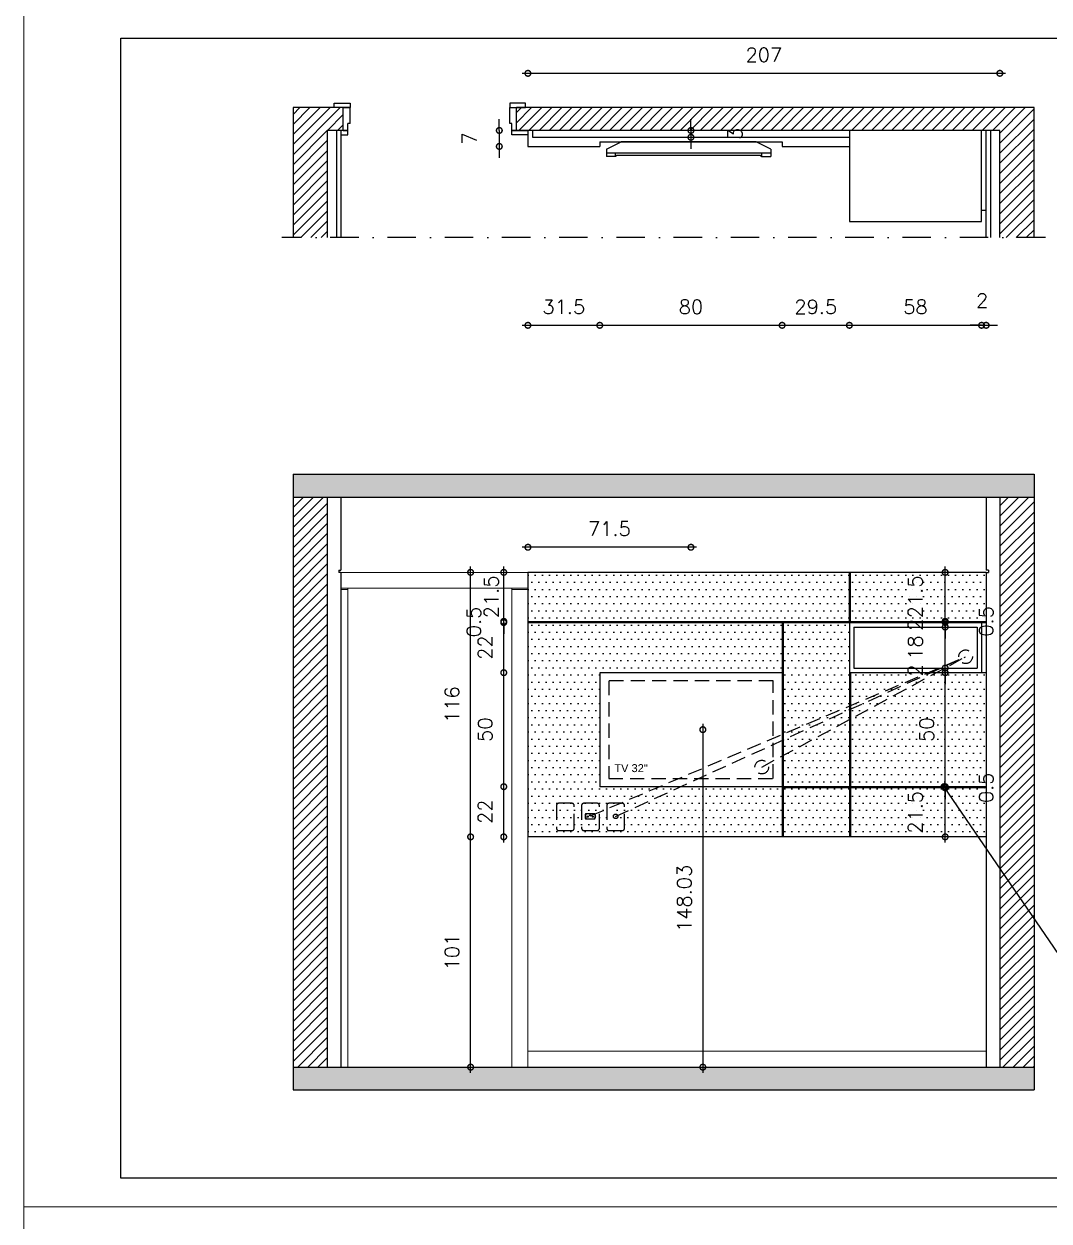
# Model space of a CAD drawing. Extents: x 126968 to 132038, y -1805 to 3860.
# Drawn here: x 129810 to 130260, y -761 to -236 of the extents above; entities that cross this region are included whole.
import ezdxf

# ---------------------------------------------------------------- set-up
doc = ezdxf.new("R2010")
doc.units = 0
doc.header["$MEASUREMENT"] = 0
doc.header["$PDMODE"] = 3
doc.linetypes.add('DASHDOT', pattern=[1, 0.5, -0.25, 0, -0.25])
doc.linetypes.add('HIDDEN', pattern=[0.375, 0.25, -0.125])
doc.layers.get('0').update_dxf_attribs({"linetype": 'CONTINUOUS'})
doc.layers.get('Defpoints').update_dxf_attribs({"linetype": 'CONTINUOUS'})
for name, color, linetype, lineweight in [('COTA', 8, 'CONTINUOUS', 5), ('PENA 02', 2, 'CONTINUOUS', 9), ('PENA 03', 3, 'CONTINUOUS', 15), ('PENA 05', 5, 'CONTINUOUS', 25)]:
    doc.layers.add(name, color=color, linetype=linetype, lineweight=lineweight)
for name, color, linetype in [('PENA02', 2, 'CONTINUOUS'), ('PENA03', 3, 'CONTINUOUS'), ('PENA04', 4, 'CONTINUOUS'), ('PENA06', 6, 'CONTINUOUS')]:
    doc.layers.add(name, color=color, linetype=linetype)
doc.layers.add('PROJEÇÃO', color=1, linetype='HIDDEN', transparency=0.51)
doc.styles.add('Arial', font='arial.ttf', dxfattribs={"height": 0.3125})
doc.styles.get("Standard").update_dxf_attribs({"font": 'romans.shx'})
doc.dimstyles.new('cota 25-5', dxfattribs={"dimscale": 25, "dimtxt": 0.2, "dimasz": 0.2, "dimexe": 0.1, "dimexo": 0.1, "dimgap": 0.05, "dimtad": 1, "dimdec": 1, "dimlfac": 0.2, "dimrnd": 0.2, "dimzin": 12, "dimdsep": 46, "dimtxsty": 'Standard', "dimblk": 'DOTSMALL', "dimcen": 0.5, "dimdle": 0.1, "dimclrd": 1, "dimclre": 1, "dimclrt": 2, "dimadec": 0, "dimazin": 0, "dimtfac": 1, "dimtdec": 1, "dimtix": 1, "dimtmove": 2, "dimatfit": 3, "dimldrblk": 'DOTSMALL', "dimfxl": 1, "dimtvp": 0.5, "dimtolj": 1, "dimtzin": 0, "dimarcsym": 0})
doc.dimstyles.new('COTAS_1_25', dxfattribs={"dimscale": 25, "dimtxt": 0.25, "dimasz": 0.2, "dimexe": 0.1, "dimexo": 0.2, "dimgap": 0.2, "dimtad": 1, "dimdsep": 46, "dimtxsty": 'Standard', "dimblk1": 'DOTSMALL', "dimblk2": 'DOTSMALL', "dimsah": 1, "dimcen": 0.1, "dimdle": 0.1, "dimse1": 1, "dimse2": 1, "dimclrt": 2, "dimadec": 0, "dimazin": 0, "dimtfac": 1, "dimtmove": 2, "dimatfit": 3, "dimldrblk": 'DOTSMALL', "dimfxl": 1, "dimtolj": 1, "dimtzin": 0, "dimarcsym": 0})
pattern_1 = [(0, (89914.252, -6200.0578), (1.5625, 3.125), [0, -3.125])]

# ---------------------------------------------------------------- blocks, each defined once
blk = doc.blocks.new('_DOTSMALL')
at = {"color": 0, "linetype": 'ByBlock', "const_width": 0.5}
blk.add_lwpolyline([(-0.0625, 0, 1), (0.0625, 0, 1)], format="xyb", close=True, dxfattribs=at)
blk = doc.blocks.new('*D194')
at = {"layer": 'COTA', "color": 0, "lineweight": -2, "transparency": 16777216}
blk.add_line((130006.18, -696.46), (130006.18, -590.46), dxfattribs=at)
at = {"layer": 'Defpoints', "color": 0, "transparency": 16777216}
for p in [(130006.18, -592.96), (130031.32, -592.96), (130031.32, -693.96)]:
    blk.add_point(p, dxfattribs=at)
at = {"layer": 'COTA', "color": 0, "lineweight": -2, "transparency": 16777216, "xscale": 5, "yscale": 5, "zscale": 5}
for p, rotation in [((130006.18, -592.96), 90), ((130006.18, -693.96), 270)]:
    blk.add_blockref('_DOTSMALL', p, dxfattribs=dict(at, rotation=rotation))
at = {"layer": 'COTA', "color": 2, "transparency": 16777216, "insert": (129998.06, -643.46), "char_height": 6.25, "attachment_point": 5, "rotation": 90}
blk.add_mtext('\\A1;101', dxfattribs=at)
blk = doc.blocks.new('*D195')
at = {"layer": 'COTA', "color": 0, "lineweight": -2, "transparency": 16777216}
blk.add_line((130006.18, -595.46), (130006.18, -474.46), dxfattribs=at)
at = {"layer": 'Defpoints', "color": 0, "transparency": 16777216}
for p in [(130006.18, -476.96), (130031.32, -476.96), (130031.32, -592.96)]:
    blk.add_point(p, dxfattribs=at)
at = {"layer": 'COTA', "color": 0, "lineweight": -2, "transparency": 16777216, "xscale": 5, "yscale": 5, "zscale": 5}
for p, rotation in [((130006.18, -476.96), 90), ((130006.18, -592.96), 270)]:
    blk.add_blockref('_DOTSMALL', p, dxfattribs=dict(at, rotation=rotation))
at = {"layer": 'COTA', "color": 2, "transparency": 16777216, "insert": (129998.06, -534.96), "char_height": 6.25, "attachment_point": 5, "rotation": 90}
blk.add_mtext('\\A1;116', dxfattribs=at)
blk = doc.blocks.new('*D196')
at = {"layer": 'COTA', "color": 0, "lineweight": -2, "transparency": 16777216}
blk.add_line((130214.35, -595.46), (130214.35, -568.96), dxfattribs=at)
at = {"layer": 'Defpoints', "color": 0, "transparency": 16777216}
for p in [(130214.35, -571.46), (130232.32, -571.46), (130232.32, -592.96)]:
    blk.add_point(p, dxfattribs=at)
at = {"layer": 'COTA', "color": 0, "lineweight": -2, "transparency": 16777216, "xscale": 5, "yscale": 5, "zscale": 5}
for p, rotation in [((130214.35, -571.46), 90), ((130214.35, -592.96), 270)]:
    blk.add_blockref('_DOTSMALL', p, dxfattribs=dict(at, rotation=rotation))
at = {"layer": 'COTA', "color": 2, "transparency": 16777216, "insert": (130201.22, -582.21), "char_height": 6.25, "attachment_point": 5, "rotation": 90}
blk.add_mtext('\\A1;21.5', dxfattribs=at)
blk = doc.blocks.new('*D197')
at = {"layer": 'COTA', "color": 0, "lineweight": -2, "transparency": 16777216}
for p, q in [((130214.35, -570.96), (130214.35, -565.96)), ((130214.35, -571.46), (130214.35, -570.96)), ((130214.35, -571.46), (130214.35, -576.46))]:
    blk.add_line(p, q, dxfattribs=at)
at = {"layer": 'Defpoints', "color": 0, "transparency": 16777216}
for p in [(130214.35, -570.96), (130232.32, -570.96), (130232.32, -571.46)]:
    blk.add_point(p, dxfattribs=at)
at = {"layer": 'COTA', "color": 0, "lineweight": -2, "transparency": 16777216, "xscale": 5, "yscale": 5, "zscale": 5}
for p, rotation in [((130214.35, -570.96), 270), ((130214.35, -571.46), 90)]:
    blk.add_blockref('_DOTSMALL', p, dxfattribs=dict(at, rotation=rotation))
at = {"layer": 'COTA', "color": 2, "transparency": 16777216, "insert": (130232.32, -571.46), "char_height": 6.25, "attachment_point": 5, "rotation": 90}
blk.add_mtext('\\A1;0.5', dxfattribs=at)
blk = doc.blocks.new('*D198')
at = {"layer": 'COTA', "color": 0, "lineweight": -2, "transparency": 16777216}
blk.add_line((130214.35, -573.46), (130214.35, -518.46), dxfattribs=at)
at = {"layer": 'Defpoints', "color": 0, "transparency": 16777216}
for p in [(130214.35, -520.96), (130230.32, -520.96), (130232.32, -570.96)]:
    blk.add_point(p, dxfattribs=at)
at = {"layer": 'COTA', "color": 0, "lineweight": -2, "transparency": 16777216, "xscale": 5, "yscale": 5, "zscale": 5}
for p, rotation in [((130214.35, -520.96), 90), ((130214.35, -570.96), 270)]:
    blk.add_blockref('_DOTSMALL', p, dxfattribs=dict(at, rotation=rotation))
at = {"layer": 'COTA', "color": 2, "transparency": 16777216, "insert": (130206.22, -545.96), "char_height": 6.25, "attachment_point": 5, "rotation": 90}
blk.add_mtext('\\A1;50', dxfattribs=at)
blk = doc.blocks.new('*D199')
at = {"layer": 'COTA', "color": 0, "lineweight": -2, "transparency": 16777216}
for p, q in [((130214.35, -518.96), (130214.35, -513.96)), ((130214.35, -520.96), (130214.35, -518.96)), ((130214.35, -520.96), (130214.35, -525.96))]:
    blk.add_line(p, q, dxfattribs=at)
at = {"layer": 'Defpoints', "color": 0, "transparency": 16777216}
for p in [(130214.35, -518.96), (130230.32, -518.96), (130230.32, -520.96)]:
    blk.add_point(p, dxfattribs=at)
at = {"layer": 'COTA', "color": 0, "lineweight": -2, "transparency": 16777216, "xscale": 5, "yscale": 5, "zscale": 5}
for p, rotation in [((130214.35, -518.96), 270), ((130214.35, -520.96), 90)]:
    blk.add_blockref('_DOTSMALL', p, dxfattribs=dict(at, rotation=rotation))
at = {"layer": 'COTA', "color": 2, "transparency": 16777216, "insert": (130201.22, -519.96), "char_height": 6.25, "attachment_point": 5, "rotation": 90}
blk.add_mtext('\\A1;2', dxfattribs=at)
blk = doc.blocks.new('*D200')
at = {"layer": 'COTA', "color": 0, "lineweight": -2, "transparency": 16777216}
blk.add_line((130214.35, -521.46), (130214.35, -498.46), dxfattribs=at)
at = {"layer": 'Defpoints', "color": 0, "transparency": 16777216}
for p in [(130214.35, -500.96), (130228.32, -500.96), (130230.32, -518.96)]:
    blk.add_point(p, dxfattribs=at)
at = {"layer": 'COTA', "color": 0, "lineweight": -2, "transparency": 16777216, "xscale": 5, "yscale": 5, "zscale": 5}
for p, rotation in [((130214.35, -500.96), 90), ((130214.35, -518.96), 270)]:
    blk.add_blockref('_DOTSMALL', p, dxfattribs=dict(at, rotation=rotation))
at = {"layer": 'COTA', "color": 2, "transparency": 16777216, "insert": (130201.22, -509.96), "char_height": 6.25, "attachment_point": 5, "rotation": 90}
blk.add_mtext('\\A1;18', dxfattribs=at)
blk = doc.blocks.new('*D201')
at = {"layer": 'COTA', "color": 0, "lineweight": -2, "transparency": 16777216}
for p, q in [((130214.35, -498.96), (130214.35, -493.96)), ((130214.35, -500.96), (130214.35, -498.96)), ((130214.35, -500.96), (130214.35, -505.96))]:
    blk.add_line(p, q, dxfattribs=at)
at = {"layer": 'Defpoints', "color": 0, "transparency": 16777216}
for p in [(130214.35, -498.96), (130228.32, -500.96), (130230.32, -498.96)]:
    blk.add_point(p, dxfattribs=at)
at = {"layer": 'COTA', "color": 0, "lineweight": -2, "transparency": 16777216, "xscale": 5, "yscale": 5, "zscale": 5}
for p, rotation in [((130214.35, -498.96), 270), ((130214.35, -500.96), 90)]:
    blk.add_blockref('_DOTSMALL', p, dxfattribs=dict(at, rotation=rotation))
at = {"layer": 'COTA', "color": 2, "transparency": 16777216, "insert": (130201.22, -499.96), "char_height": 6.25, "attachment_point": 5, "rotation": 90}
blk.add_mtext('\\A1;2', dxfattribs=at)
blk = doc.blocks.new('*D202')
at = {"layer": 'COTA', "color": 0, "lineweight": -2, "transparency": 16777216}
for p, q in [((130214.35, -498.46), (130214.35, -493.46)), ((130214.35, -498.96), (130214.35, -498.46)), ((130214.35, -498.96), (130214.35, -503.96))]:
    blk.add_line(p, q, dxfattribs=at)
at = {"layer": 'Defpoints', "color": 0, "transparency": 16777216}
for p in [(130214.35, -498.46), (130232.32, -498.46), (130230.32, -498.96)]:
    blk.add_point(p, dxfattribs=at)
at = {"layer": 'COTA', "color": 0, "lineweight": -2, "transparency": 16777216, "xscale": 5, "yscale": 5, "zscale": 5}
for p, rotation in [((130214.35, -498.46), 270), ((130214.35, -498.96), 90)]:
    blk.add_blockref('_DOTSMALL', p, dxfattribs=dict(at, rotation=rotation))
at = {"layer": 'COTA', "color": 2, "transparency": 16777216, "insert": (130232.32, -498.46), "char_height": 6.25, "attachment_point": 5, "rotation": 90}
blk.add_mtext('\\A1;0.5', dxfattribs=at)
blk = doc.blocks.new('*D203')
at = {"layer": 'COTA', "color": 0, "lineweight": -2, "transparency": 16777216}
blk.add_line((130214.35, -500.96), (130214.35, -474.46), dxfattribs=at)
at = {"layer": 'Defpoints', "color": 0, "transparency": 16777216}
for p in [(130214.35, -476.96), (130232.32, -476.96), (130232.32, -498.46)]:
    blk.add_point(p, dxfattribs=at)
at = {"layer": 'COTA', "color": 0, "lineweight": -2, "transparency": 16777216, "xscale": 5, "yscale": 5, "zscale": 5}
for p, rotation in [((130214.35, -476.96), 90), ((130214.35, -498.46), 270)]:
    blk.add_blockref('_DOTSMALL', p, dxfattribs=dict(at, rotation=rotation))
at = {"layer": 'COTA', "color": 2, "transparency": 16777216, "insert": (130201.22, -487.71), "char_height": 6.25, "attachment_point": 5, "rotation": 90}
blk.add_mtext('\\A1;21.5', dxfattribs=at)
blk = doc.blocks.new('*D216')
at = {"layer": 'COTA', "color": 0, "lineweight": -2, "transparency": 16777216}
blk.add_line((130108.04, -543.44), (130108.04, -696.46), dxfattribs=at)
at = {"layer": 'Defpoints', "color": 0, "transparency": 16777216}
for p in [(130138.89, -545.94), (130108.04, -693.96), (130138.89, -693.96)]:
    blk.add_point(p, dxfattribs=at)
at = {"layer": 'COTA', "color": 0, "lineweight": -2, "transparency": 16777216, "xscale": 5, "yscale": 5, "zscale": 5}
for p, rotation in [((130108.04, -545.94), 90), ((130108.04, -693.96), 270)]:
    blk.add_blockref('_DOTSMALL', p, dxfattribs=dict(at, rotation=rotation))
at = {"layer": 'COTA', "color": 2, "transparency": 16777216, "insert": (130099.91, -619.95), "char_height": 6.25, "attachment_point": 5, "rotation": 90}
blk.add_mtext('\\A1;148.03', dxfattribs=at)
blk = doc.blocks.new('*D217')
at = {"layer": 'COTA', "color": 0, "lineweight": -2, "transparency": 16777216}
blk.add_line((130105.32, -465.96), (130028.82, -465.96), dxfattribs=at)
at = {"layer": 'Defpoints', "color": 0, "transparency": 16777216}
for p in [(130031.32, -465.96), (130031.32, -524.51), (130102.82, -524.51)]:
    blk.add_point(p, dxfattribs=at)
at = {"layer": 'COTA', "color": 0, "lineweight": -2, "transparency": 16777216, "xscale": 5, "yscale": 5, "zscale": 5, "rotation": 180}
blk.add_blockref('_DOTSMALL', (130031.32, -465.96), dxfattribs=at)
at = {"layer": 'COTA', "color": 0, "lineweight": -2, "transparency": 16777216, "xscale": 5, "yscale": 5, "zscale": 5}
blk.add_blockref('_DOTSMALL', (130102.82, -465.96), dxfattribs=at)
at = {"layer": 'COTA', "color": 2, "transparency": 16777216, "insert": (130067.07, -457.84), "char_height": 6.25, "attachment_point": 5}
blk.add_mtext('\\A1;71.5', dxfattribs=at)
blk = doc.blocks.new('*D237')
at = {"layer": 'COTA', "color": 0, "lineweight": -2, "transparency": 16777216}
blk.add_line((130028.82, -258.11), (130240.82, -258.11), dxfattribs=at)
at = {"layer": 'Defpoints', "color": 0, "transparency": 16777216}
for p in [(130238.32, -258.11), (130031.32, -283.16), (130238.32, -283.16)]:
    blk.add_point(p, dxfattribs=at)
at = {"layer": 'COTA', "color": 0, "lineweight": -2, "transparency": 16777216, "xscale": 5, "yscale": 5, "zscale": 5, "rotation": 180}
blk.add_blockref('_DOTSMALL', (130031.32, -258.11), dxfattribs=at)
at = {"layer": 'COTA', "color": 0, "lineweight": -2, "transparency": 16777216, "xscale": 5, "yscale": 5, "zscale": 5}
blk.add_blockref('_DOTSMALL', (130238.32, -258.11), dxfattribs=at)
at = {"layer": 'COTA', "color": 2, "transparency": 16777216, "insert": (130134.82, -249.99), "char_height": 6.25, "attachment_point": 5}
blk.add_mtext('\\A1;207', dxfattribs=at)
blk = doc.blocks.new('*D238')
at = {"layer": 'COTA', "color": 0, "lineweight": -2, "transparency": 16777216}
blk.add_line((130028.82, -368.62), (130065.32, -368.62), dxfattribs=at)
at = {"layer": 'Defpoints', "color": 0, "transparency": 16777216}
for p in [(130031.32, -290.16), (130062.82, -290.16), (130062.82, -368.62)]:
    blk.add_point(p, dxfattribs=at)
at = {"layer": 'COTA', "color": 0, "lineweight": -2, "transparency": 16777216, "xscale": 5, "yscale": 5, "zscale": 5, "rotation": 180}
blk.add_blockref('_DOTSMALL', (130031.32, -368.62), dxfattribs=at)
at = {"layer": 'COTA', "color": 0, "lineweight": -2, "transparency": 16777216, "xscale": 5, "yscale": 5, "zscale": 5}
blk.add_blockref('_DOTSMALL', (130062.82, -368.62), dxfattribs=at)
at = {"layer": 'COTA', "color": 2, "transparency": 16777216, "insert": (130047.07, -360.5), "char_height": 6.25, "attachment_point": 5}
blk.add_mtext('\\A1;31.5', dxfattribs=at)
blk = doc.blocks.new('*D239')
at = {"layer": 'COTA', "color": 0, "lineweight": -2, "transparency": 16777216}
blk.add_line((130060.32, -368.62), (130145.32, -368.62), dxfattribs=at)
at = {"layer": 'Defpoints', "color": 0, "transparency": 16777216}
for p in [(130062.82, -290.16), (130142.82, -290.16), (130142.82, -368.62)]:
    blk.add_point(p, dxfattribs=at)
at = {"layer": 'COTA', "color": 0, "lineweight": -2, "transparency": 16777216, "xscale": 5, "yscale": 5, "zscale": 5, "rotation": 180}
blk.add_blockref('_DOTSMALL', (130062.82, -368.62), dxfattribs=at)
at = {"layer": 'COTA', "color": 0, "lineweight": -2, "transparency": 16777216, "xscale": 5, "yscale": 5, "zscale": 5}
blk.add_blockref('_DOTSMALL', (130142.82, -368.62), dxfattribs=at)
at = {"layer": 'COTA', "color": 2, "transparency": 16777216, "insert": (130102.82, -360.5), "char_height": 6.25, "attachment_point": 5}
blk.add_mtext('\\A1;80', dxfattribs=at)
blk = doc.blocks.new('*D240')
at = {"layer": 'COTA', "color": 0, "lineweight": -2, "transparency": 16777216}
blk.add_line((130140.32, -368.62), (130174.82, -368.62), dxfattribs=at)
at = {"layer": 'Defpoints', "color": 0, "transparency": 16777216}
for p in [(130142.82, -290.16), (130172.32, -290.16), (130172.32, -368.62)]:
    blk.add_point(p, dxfattribs=at)
at = {"layer": 'COTA', "color": 0, "lineweight": -2, "transparency": 16777216, "xscale": 5, "yscale": 5, "zscale": 5, "rotation": 180}
blk.add_blockref('_DOTSMALL', (130142.82, -368.62), dxfattribs=at)
at = {"layer": 'COTA', "color": 0, "lineweight": -2, "transparency": 16777216, "xscale": 5, "yscale": 5, "zscale": 5}
blk.add_blockref('_DOTSMALL', (130172.32, -368.62), dxfattribs=at)
at = {"layer": 'COTA', "color": 2, "transparency": 16777216, "insert": (130157.57, -360.5), "char_height": 6.25, "attachment_point": 5}
blk.add_mtext('\\A1;29.5', dxfattribs=at)
blk = doc.blocks.new('*D241')
at = {"layer": 'COTA', "color": 0, "lineweight": -2, "transparency": 16777216}
blk.add_line((130169.82, -368.62), (130232.82, -368.62), dxfattribs=at)
at = {"layer": 'Defpoints', "color": 0, "transparency": 16777216}
for p in [(130230.32, -283.16), (130172.32, -290.16), (130230.32, -368.62)]:
    blk.add_point(p, dxfattribs=at)
at = {"layer": 'COTA', "color": 0, "lineweight": -2, "transparency": 16777216, "xscale": 5, "yscale": 5, "zscale": 5, "rotation": 180}
blk.add_blockref('_DOTSMALL', (130172.32, -368.62), dxfattribs=at)
at = {"layer": 'COTA', "color": 0, "lineweight": -2, "transparency": 16777216, "xscale": 5, "yscale": 5, "zscale": 5}
blk.add_blockref('_DOTSMALL', (130230.32, -368.62), dxfattribs=at)
at = {"layer": 'COTA', "color": 2, "transparency": 16777216, "insert": (130201.32, -360.5), "char_height": 6.25, "attachment_point": 5}
blk.add_mtext('\\A1;58', dxfattribs=at)
blk = doc.blocks.new('*D242')
at = {"layer": 'COTA', "color": 0, "lineweight": -2, "transparency": 16777216}
for p, q in [((130230.32, -368.62), (130225.32, -368.62)), ((130230.32, -368.62), (130232.32, -368.62)), ((130232.32, -368.62), (130237.32, -368.62))]:
    blk.add_line(p, q, dxfattribs=at)
at = {"layer": 'Defpoints', "color": 0, "transparency": 16777216}
for p in [(130230.32, -283.16), (130232.32, -283.16), (130232.32, -368.62)]:
    blk.add_point(p, dxfattribs=at)
at = {"layer": 'COTA', "color": 0, "lineweight": -2, "transparency": 16777216, "xscale": 5, "yscale": 5, "zscale": 5}
blk.add_blockref('_DOTSMALL', (130230.32, -368.62), dxfattribs=at)
at = {"layer": 'COTA', "color": 0, "lineweight": -2, "transparency": 16777216, "xscale": 5, "yscale": 5, "zscale": 5, "rotation": 180}
blk.add_blockref('_DOTSMALL', (130232.32, -368.62), dxfattribs=at)
at = {"layer": 'COTA', "color": 2, "transparency": 16777216, "insert": (130230.56, -357.74), "char_height": 6.25, "attachment_point": 5}
blk.add_mtext('\\A1;2', dxfattribs=at)
blk = doc.blocks.new('*D243')
at = {"layer": 'COTA', "color": 0, "lineweight": -2, "transparency": 16777216}
blk.add_line((130275.29, -280.66), (130275.29, -325.66), dxfattribs=at)
at = {"layer": 'Defpoints', "color": 0, "transparency": 16777216}
for p in [(130230.32, -283.16), (130230.32, -323.16), (130275.29, -323.16)]:
    blk.add_point(p, dxfattribs=at)
at = {"layer": 'COTA', "color": 0, "lineweight": -2, "transparency": 16777216, "xscale": 5, "yscale": 5, "zscale": 5}
for p, rotation in [((130275.29, -283.16), 90), ((130275.29, -323.16), 270)]:
    blk.add_blockref('_DOTSMALL', p, dxfattribs=dict(at, rotation=rotation))
at = {"layer": 'COTA', "color": 2, "transparency": 16777216, "insert": (130267.16, -303.16), "char_height": 6.25, "attachment_point": 5, "rotation": 90}
blk.add_mtext('\\A1;40', dxfattribs=at)
blk = doc.blocks.new('*D244')
at = {"layer": 'COTA', "color": 0, "lineweight": -2, "transparency": 16777216}
for p, q in [((130102.82, -283.16), (130102.82, -278.16)), ((130102.82, -283.16), (130102.82, -286.16)), ((130102.82, -286.16), (130102.82, -291.16))]:
    blk.add_line(p, q, dxfattribs=at)
at = {"layer": 'Defpoints', "color": 0, "transparency": 16777216}
for p in [(130033.32, -283.16), (130033.32, -286.16), (130102.82, -286.16)]:
    blk.add_point(p, dxfattribs=at)
at = {"layer": 'COTA', "color": 0, "lineweight": -2, "transparency": 16777216, "xscale": 5, "yscale": 5, "zscale": 5}
for p, rotation in [((130102.82, -283.16), 270), ((130102.82, -286.16), 90)]:
    blk.add_blockref('_DOTSMALL', p, dxfattribs=dict(at, rotation=rotation))
at = {"layer": 'COTA', "color": 2, "transparency": 16777216, "insert": (130122.19, -284.66), "char_height": 6.25, "attachment_point": 5, "rotation": 90}
blk.add_mtext('\\A1;3', dxfattribs=at)
blk = doc.blocks.new('*D245')
at = {"layer": 'COTA', "color": 0, "lineweight": -2, "transparency": 16777216}
for p, q in [((130018.76, -283.16), (130018.76, -278.16)), ((130018.76, -283.16), (130018.76, -290.16)), ((130018.76, -290.16), (130018.76, -295.16))]:
    blk.add_line(p, q, dxfattribs=at)
at = {"layer": 'Defpoints', "color": 0, "transparency": 16777216}
for p in [(130031.32, -283.16), (130018.76, -290.16), (130031.32, -290.16)]:
    blk.add_point(p, dxfattribs=at)
at = {"layer": 'COTA', "color": 0, "lineweight": -2, "transparency": 16777216, "xscale": 5, "yscale": 5, "zscale": 5}
for p, rotation in [((130018.76, -283.16), 270), ((130018.76, -290.16), 90)]:
    blk.add_blockref('_DOTSMALL', p, dxfattribs=dict(at, rotation=rotation))
at = {"layer": 'COTA', "color": 2, "transparency": 16777216, "insert": (130005.64, -286.66), "char_height": 6.25, "attachment_point": 5, "rotation": 90}
blk.add_mtext('\\A1;7', dxfattribs=at)
blk = doc.blocks.new('*D246')
at = {"layer": 'COTA', "color": 0, "lineweight": -2, "transparency": 16777216}
blk.add_line((130020.71, -595.46), (130020.71, -568.46), dxfattribs=at)
at = {"layer": 'Defpoints', "color": 0, "transparency": 16777216}
for p in [(130020.71, -570.96), (130062.82, -570.96), (130031.32, -592.96)]:
    blk.add_point(p, dxfattribs=at)
at = {"layer": 'COTA', "color": 0, "lineweight": -2, "transparency": 16777216, "xscale": 5, "yscale": 5, "zscale": 5}
for p, rotation in [((130020.71, -570.96), 90), ((130020.71, -592.96), 270)]:
    blk.add_blockref('_DOTSMALL', p, dxfattribs=dict(at, rotation=rotation))
at = {"layer": 'COTA', "color": 2, "transparency": 16777216, "insert": (130012.58, -581.96), "char_height": 6.25, "attachment_point": 5, "rotation": 90}
blk.add_mtext('\\A1;22', dxfattribs=at)
blk = doc.blocks.new('*D247')
at = {"layer": 'COTA', "color": 0, "lineweight": -2, "transparency": 16777216}
blk.add_line((130020.71, -573.46), (130020.71, -518.46), dxfattribs=at)
at = {"layer": 'Defpoints', "color": 0, "transparency": 16777216}
for p in [(130020.71, -520.96), (130062.82, -520.96), (130062.82, -570.96)]:
    blk.add_point(p, dxfattribs=at)
at = {"layer": 'COTA', "color": 0, "lineweight": -2, "transparency": 16777216, "xscale": 5, "yscale": 5, "zscale": 5}
for p, rotation in [((130020.71, -520.96), 90), ((130020.71, -570.96), 270)]:
    blk.add_blockref('_DOTSMALL', p, dxfattribs=dict(at, rotation=rotation))
at = {"layer": 'COTA', "color": 2, "transparency": 16777216, "insert": (130012.58, -545.96), "char_height": 6.25, "attachment_point": 5, "rotation": 90}
blk.add_mtext('\\A1;50', dxfattribs=at)
blk = doc.blocks.new('*D248')
at = {"layer": 'COTA', "color": 0, "lineweight": -2, "transparency": 16777216}
blk.add_line((130020.71, -523.46), (130020.71, -496.46), dxfattribs=at)
at = {"layer": 'Defpoints', "color": 0, "transparency": 16777216}
for p in [(130020.71, -498.96), (130031.32, -498.96), (130062.82, -520.96)]:
    blk.add_point(p, dxfattribs=at)
at = {"layer": 'COTA', "color": 0, "lineweight": -2, "transparency": 16777216, "xscale": 5, "yscale": 5, "zscale": 5}
for p, rotation in [((130020.71, -498.96), 90), ((130020.71, -520.96), 270)]:
    blk.add_blockref('_DOTSMALL', p, dxfattribs=dict(at, rotation=rotation))
at = {"layer": 'COTA', "color": 2, "transparency": 16777216, "insert": (130012.58, -509.96), "char_height": 6.25, "attachment_point": 5, "rotation": 90}
blk.add_mtext('\\A1;22', dxfattribs=at)
blk = doc.blocks.new('*D249')
at = {"layer": 'COTA', "color": 0, "lineweight": -2, "transparency": 16777216}
for p, q in [((130020.71, -498.46), (130020.71, -493.46)), ((130020.71, -498.96), (130020.71, -498.46)), ((130020.71, -498.96), (130020.71, -503.96))]:
    blk.add_line(p, q, dxfattribs=at)
at = {"layer": 'Defpoints', "color": 0, "transparency": 16777216}
for p in [(130020.71, -498.46), (130031.32, -498.46), (130031.32, -498.96)]:
    blk.add_point(p, dxfattribs=at)
at = {"layer": 'COTA', "color": 0, "lineweight": -2, "transparency": 16777216, "xscale": 5, "yscale": 5, "zscale": 5}
for p, rotation in [((130020.71, -498.46), 270), ((130020.71, -498.96), 90)]:
    blk.add_blockref('_DOTSMALL', p, dxfattribs=dict(at, rotation=rotation))
at = {"layer": 'COTA', "color": 2, "transparency": 16777216, "insert": (130007.58, -498.71), "char_height": 6.25, "attachment_point": 5, "rotation": 90}
blk.add_mtext('\\A1;0.5', dxfattribs=at)
blk = doc.blocks.new('*D250')
at = {"layer": 'COTA', "color": 0, "lineweight": -2, "transparency": 16777216}
blk.add_line((130020.71, -500.96), (130020.71, -474.46), dxfattribs=at)
at = {"layer": 'Defpoints', "color": 0, "transparency": 16777216}
for p in [(130020.71, -476.96), (130031.32, -476.96), (130031.32, -498.46)]:
    blk.add_point(p, dxfattribs=at)
at = {"layer": 'COTA', "color": 0, "lineweight": -2, "transparency": 16777216, "xscale": 5, "yscale": 5, "zscale": 5}
for p, rotation in [((130020.71, -476.96), 90), ((130020.71, -498.46), 270)]:
    blk.add_blockref('_DOTSMALL', p, dxfattribs=dict(at, rotation=rotation))
at = {"layer": 'COTA', "color": 2, "transparency": 16777216, "insert": (130015.23, -487.71), "char_height": 6.25, "attachment_point": 5, "rotation": 90}
blk.add_mtext('\\A1;21.5', dxfattribs=at)

msp = doc.modelspace()

# ---------------------------------------------------------------- hatches: boundary and pattern name
at = {"layer": 'PENA03', "linetype": 'Continuous'}
h = msp.add_hatch(dxfattribs=at)
h.set_pattern_fill('DOTS', color=256, scale=50)
h.set_pattern_definition(pattern_1)
h.paths.add_polyline_path([(130232.32, -571.462), (130172.82, -571.462), (130172.82, -592.962), (130232.32, -592.962)])
h.paths.add_polyline_path([(130172.32, -571.462), (130143.32, -571.462), (130143.32, -592.962), (130172.32, -592.962)])
h.paths.add_polyline_path([(130232.32, -520.962), (130210.386, -520.962), (130172.82, -541.293), (130172.82, -570.962), (130232.32, -570.962)])
h.paths.add_polyline_path([(130172.32, -541.564), (130143.32, -557.259), (130143.32, -570.962), (130172.32, -570.962)])
h.paths.add_polyline_path([(130172.32, -520.962), (130172.32, -498.962), (130143.32, -498.962), (130143.32, -550.437), (130172.32, -537.215)])
h.paths.add_polyline_path([(130207.967, -520.962), (130172.82, -520.962), (130172.82, -536.987)], flags=16)
h.paths.add_polyline_path([(130210.386, -520.962), (130207.967, -520.962), (130172.82, -536.987), (130172.82, -541.293)], flags=17)
h.paths.add_polyline_path([(130172.32, -541.564), (130172.32, -537.215), (130143.32, -550.437), (130143.32, -557.259)])
h.paths.add_polyline_path([(130232.32, -476.962), (130172.82, -476.962), (130172.82, -498.462), (130232.32, -498.462)])
h.paths.add_polyline_path([(130172.32, -476.962), (130031.32, -476.962), (130031.32, -498.462), (130172.32, -498.462)])
h.paths.add_polyline_path([(130142.82, -498.962), (130031.32, -498.962), (130031.32, -592.962), (130142.82, -592.962), (130142.82, -570.962), (130103.698, -570.962), (130089.321, -575.057), (130073.69, -582.184), (130073.69, -589.179, -0.4142136), (130072.69, -590.179), (130066.89, -590.179, -0.4142136), (130065.89, -589.179), (130065.89, -581.731), (130062.653, -582.654), (130062.653, -589.179, -0.4142136), (130061.653, -590.179), (130055.853, -590.179, -0.4142136), (130054.853, -589.179), (130054.853, -579.239, -0.4142136), (130055.853, -578.239), (130061.653, -578.239, -0.4142136), (130062.653, -579.239), (130062.653, -582.654), (130065.89, -581.731), (130065.89, -579.239, -0.4142136), (130066.89, -578.239), (130072.69, -578.239, -0.4142136), (130073.69, -579.239), (130073.69, -579.51), (130089.321, -575.057), (130098.303, -570.962), (130062.82, -570.962), (130062.82, -520.962), (130142.82, -520.962)])
h.paths.add_polyline_path([(130051.615, -579.239), (130051.615, -589.179, -0.4142136), (130050.615, -590.179), (130044.815, -590.179, -0.4142136), (130043.815, -589.179), (130043.815, -579.239, -0.4142136), (130044.815, -578.239), (130050.615, -578.239, -0.4142136)], flags=16)
h.paths.add_polyline_path([(130051.615, -579.239, 0.4142136), (130050.615, -578.239), (130044.815, -578.239, 0.4142136), (130043.815, -579.239), (130043.815, -589.179, 0.4142136), (130044.815, -590.179), (130050.615, -590.179, 0.4142136), (130051.615, -589.179)], flags=0)
h.paths.add_polyline_path([(130062.653, -582.654), (130060.859, -583.164, -0.0992437), (130060.898, -583.357), (130060.898, -584.567, -0.4142136), (130060.398, -585.067), (130056.888, -585.067, -0.4142136), (130056.388, -584.567), (130056.388, -583.357, -0.4142136), (130056.888, -582.857), (130060.398, -582.857, -0.3025333), (130060.859, -583.164), (130062.653, -582.654), (130062.653, -579.239, 0.4142136), (130061.653, -578.239), (130055.853, -578.239, 0.4142136), (130054.853, -579.239), (130054.853, -589.179, 0.4142136), (130055.853, -590.179), (130061.653, -590.179, 0.4142136), (130062.653, -589.179)], flags=17)
h.paths.add_polyline_path([(130073.69, -582.184), (130070.7, -583.547, -0.1073548), (130070.79, -583.962, -1), (130068.79, -583.962, -0.8061058), (130070.7, -583.547), (130073.69, -582.184), (130073.69, -579.51), (130065.89, -581.731), (130065.89, -589.179, 0.4142136), (130066.89, -590.179), (130072.69, -590.179, 0.4142136), (130073.69, -589.179)], flags=17)
h.paths.add_polyline_path([(130205.908, -593.299), (130205.908, -571.126), (130196.533, -571.126), (130196.533, -593.299)], flags=9)
h.paths.add_polyline_path([(130237.007, -579.572), (130237.007, -563.352), (130227.632, -563.352), (130227.632, -579.572)], flags=9)
h.paths.add_polyline_path([(130210.908, -552.584), (130210.908, -539.34), (130201.533, -539.34), (130201.533, -552.584)], flags=24)
h.paths.add_polyline_path([(130205.908, -523.608), (130205.908, -516.316), (130196.533, -516.316), (130196.533, -523.608)], flags=9)
h.paths.add_polyline_path([(130205.908, -503.608), (130205.908, -496.316), (130196.533, -496.316), (130196.533, -503.608)], flags=9)
h.paths.add_polyline_path([(130237.007, -506.572), (130237.007, -490.352), (130227.632, -490.352), (130227.632, -506.572)], flags=9)
h.paths.add_polyline_path([(130205.908, -498.799), (130205.908, -476.626), (130196.533, -476.626), (130196.533, -498.799)], flags=9)
h = msp.add_hatch(dxfattribs=at)
h.set_pattern_fill('DOTS', color=256, scale=50)
h.set_pattern_definition(pattern_1)
h.paths.add_polyline_path([(130051.615, -579.239, 0.4142136), (130050.615, -578.239), (130044.815, -578.239, 0.4142136), (130043.815, -579.239), (130043.815, -589.179, 0.4142136), (130044.815, -590.179), (130050.615, -590.179, 0.4142136), (130051.615, -589.179)])
at = {"layer": 'PENA06'}
h = msp.add_hatch(dxfattribs=at)
h.set_pattern_fill('ANSI31', color=256, scale=25)
h.set_pattern_definition([(45, (89948.3493, -6200.0578), (-2.2097087, 2.2097087), [])])
h.paths.add_polyline_path([(129943.32, -283.157), (129950.32, -283.157), (129950.32, -273.157), (129946.32, -273.157), (129928.32, -273.157), (129928.32, -330.157), (129943.32, -330.157)])
h.paths.add_polyline_path([(130253.32, -273.157), (130026.32, -273.157), (130026.32, -283.157), (130031.32, -283.157), (130238.32, -283.157), (130238.32, -330.157), (130253.32, -330.157)])
h.paths.add_polyline_path([(129943.32, -443.962), (129928.32, -443.962), (129928.32, -693.962), (129943.32, -693.962)])
h.paths.add_polyline_path([(130253.32, -443.962), (130238.32, -443.962), (130238.32, -693.962), (130253.32, -693.962)])
h.paths.add_polyline_path([(130126.882, -288.303), (130126.882, -281.011), (130117.507, -281.011), (130117.507, -288.303)], flags=25)
h = msp.add_hatch(dxfattribs=at)
h.set_pattern_fill('AR-CONC', color=256, scale=2.5)
h.set_pattern_definition([(50, (89948.35, -6200.058), (17.9315046, -1.5688034), [1.875, -20.625]), (355, (89948.35, -6200.058), (-3.468783, 18.804803), [1.5, -16.5]), (100.451444, (89949.844, -6200.189), (14.462721, 17.236), [1.593505, -17.528553]), (46.1842, (89948.35, -6195.058), (26.681033, -4.137982), [2.8125, -30.9375]), (96.635635, (89950.573, -6195.403), (23.366549, 24.352965), [2.390259, -26.292844]), (351.184164, (89948.35, -6195.058), (23.366549, 24.352965), [2.25, -24.75]), (21, (89950.85, -6196.308), (14.9226763, -10.065472), [1.875, -20.625]), (326, (89950.85, -6196.308), (6.082883, 18.128751), [1.5, -16.5]), (71.451445, (89952.093, -6197.147), (21.0055594, 8.063279), [1.593505, -17.528553]), (37.5, (89948.3493, -6200.058), (0.3039964, 8.3223463), [0, -16.3, 0, -16.75, 0, -16.5625]), (7.5, (89948.349, -6200.058), (6.5767384, 9.8602928), [0, -9.55, 0, -15.925, 0, -6.3125]), (327.5, (89942.774, -6200.058), (13.3455609, -0.5638718), [0, -6.25, 0, -19.5, 0, -25.875]), (317.5, (89940.274, -6200.058), (14.5796542, 2.5026246), [0, -8.125, 0, -12.95, 0, -18.375])])
h.paths.add_polyline_path([(130253.32, -433.962), (129928.32, -433.962), (129928.32, -443.962), (130253.32, -443.962)])
h.paths.add_polyline_path([(130253.32, -693.962), (129928.32, -693.962), (129928.32, -703.962), (130253.32, -703.962)])

# ---------------------------------------------------------------- linework, layer by layer
for p, q in [((130065.75, -291.407), (130072.25, -288.157)), ((130131.39, -288.157), (130072.25, -288.157)), ((130137.89, -291.407), (130131.39, -288.157)), ((130065.75, -291.407), (130065.75, -294.657)), ((130137.89, -293.157), (130065.75, -293.157)), ((130133.89, -293.157), (130065.75, -293.157)), ((130069.75, -294.657), (130069.75, -293.157)), ((130133.89, -294.657), (130133.89, -293.157)), ((130137.89, -291.407), (130137.89, -294.657)), ((130069.75, -294.657), (130065.75, -294.657)), ((130070.25, -294.157), (130069.75, -294.657)), ((130133.39, -294.157), (130070.25, -294.157)), ((130133.39, -294.157), (130133.89, -294.657)), ((130133.89, -294.657), (130137.89, -294.657))]:
    msp.add_line(p, q)
at = {"linetype": 'DASHDOT', "ltscale": 25}
msp.add_line((130258.32, -330.157), (129923.32, -330.157), dxfattribs=at)
at = {"layer": 'COTA'}
msp.add_line((130172.32, -520.962), (130230.32, -520.962), dxfattribs=at)
at = {"layer": 'PENA 02', "linetype": 'Continuous'}
for p, q in [((129949.32, -476.962), (130031.32, -476.962)), ((129949.32, -483.962), (130031.32, -483.962)), ((129949.32, -484.462), (129952.32, -484.462)), ((129952.32, -483.962), (129952.32, -693.962)), ((130024.32, -483.962), (130024.32, -693.962)), ((130024.32, -484.462), (130031.32, -484.462)), ((130031.32, -592.962), (130031.32, -693.962)), ((130031.32, -686.962), (130232.32, -686.962))]:
    msp.add_line(p, q, dxfattribs=at)
at = {"layer": 'PENA 03'}
for points in [[(129810.243, -755.203), (130552.743, -755.203), (130552.743, -230.203), (129810.243, -230.203)], [(129810.243, -1280.203), (130552.743, -1280.203), (130552.743, -755.203), (129810.243, -755.203)]]:
    msp.add_lwpolyline(points, close=True, dxfattribs=at)
at = {"layer": 'PENA 05'}
msp.add_lwpolyline([(129852.743, -242.703), (130540.243, -242.703), (130540.243, -742.703), (129852.743, -742.703)], close=True, dxfattribs=at)
at = {"layer": 'PENA03', "linetype": 'Continuous'}
for p, q in [((129950.32, -273.157), (129953.32, -273.157)), ((129953.32, -280.157), (129953.32, -273.157)), ((130023.32, -280.157), (130023.32, -273.157)), ((130023.32, -273.157), (130026.32, -273.157)), ((129950.32, -283.157), (129952.32, -283.157)), ((129953.32, -280.157), (129952.32, -280.157)), ((129952.32, -283.157), (129952.32, -280.157)), ((130024.32, -280.157), (130023.32, -280.157)), ((130024.32, -283.157), (130024.32, -280.157)), ((130026.32, -283.157), (130024.32, -283.157)), ((130232.32, -476.962), (130031.32, -476.962)), ((130031.32, -476.962), (130031.32, -592.962)), ((130172.32, -498.962), (130172.32, -476.962)), ((130172.82, -498.962), (130172.82, -476.962)), ((130031.32, -498.462), (130172.32, -498.462)), ((130031.32, -498.962), (130172.32, -498.962)), ((130142.82, -498.962), (130142.82, -592.962)), ((130143.32, -498.962), (130143.32, -592.962)), ((130062.82, -520.962), (130062.82, -570.962)), ((130142.82, -520.962), (130062.82, -520.962)), ((130172.32, -520.962), (130172.32, -592.962)), ((130172.82, -520.962), (130172.82, -592.962)), ((130142.82, -570.962), (130062.82, -570.962)), ((130232.32, -570.962), (130142.82, -570.962)), ((130232.32, -571.462), (130142.82, -571.462)), ((130232.32, -592.962), (130031.32, -592.962))]:
    msp.add_line(p, q, dxfattribs=at)
for points in [[(129953.32, -273.157), (129946.32, -273.157), (129946.32, -271.157), (129953.32, -271.157)], [(130023.32, -273.157), (130030.32, -273.157), (130030.32, -271.157), (130023.32, -271.157)], [(130024.32, -283.157), (130031.32, -283.157), (130031.32, -285.157), (130024.32, -285.157)]]:
    msp.add_lwpolyline(points, close=True, dxfattribs=at)
msp.add_lwpolyline([(129949.32, -285.157), (129952.32, -285.157), (129952.32, -283.157), (129949.32, -283.157)], dxfattribs=at)
at = {"layer": 'PENA04'}
for p, q in [((129947.32, -283.157), (129947.32, -330.157)), ((129949.32, -283.157), (129949.32, -330.157)), ((130031.32, -283.157), (130031.32, -290.157)), ((130033.32, -283.157), (130033.32, -286.157)), ((130232.32, -330.157), (130232.32, -283.157)), ((130234.32, -330.157), (130234.32, -283.157)), ((130033.32, -286.157), (130172.32, -286.157)), ((130062.82, -288.157), (130142.82, -288.157)), ((130062.82, -288.157), (130062.82, -290.157)), ((130142.82, -288.157), (130142.82, -290.157)), ((130031.32, -290.157), (130062.82, -290.157)), ((130142.82, -290.157), (130172.32, -290.157)), ((130230.32, -318.157), (130232.32, -318.157)), ((129949.32, -443.962), (129949.32, -475.962)), ((130232.32, -443.962), (130232.32, -475.962)), ((129948.32, -475.962), (129949.32, -475.962)), ((129948.32, -475.962), (129948.32, -476.962)), ((129949.32, -476.962), (129948.32, -476.962)), ((129949.32, -476.962), (129949.32, -693.962)), ((130233.32, -475.962), (130232.32, -475.962)), ((130232.32, -476.962), (130233.32, -476.962)), ((130232.32, -476.962), (130232.32, -693.962)), ((130233.32, -475.962), (130233.32, -476.962)), ((130172.32, -498.462), (130232.32, -498.462)), ((130172.32, -498.962), (130172.32, -520.962)), ((130172.32, -498.962), (130232.32, -498.962)), ((130174.32, -500.962), (130228.32, -500.962)), ((130174.32, -500.962), (130174.32, -518.962)), ((130228.32, -500.962), (130228.32, -518.962)), ((130230.32, -498.962), (130230.32, -520.962)), ((130174.32, -518.962), (130228.32, -518.962)), ((130232.32, -520.962), (130172.32, -520.962))]:
    msp.add_line(p, q, dxfattribs=at)
msp.add_lwpolyline([(130172.32, -323.157), (130230.32, -323.157), (130230.32, -283.157), (130172.32, -283.157)], close=True, dxfattribs=at)
at = {"layer": 'PENA06'}
for p, q in [((129950.32, -273.157), (129928.32, -273.157)), ((129928.32, -273.157), (129928.32, -330.157)), ((130253.32, -273.157), (130026.32, -273.157)), ((130253.32, -330.157), (130253.32, -273.157)), ((129950.32, -283.157), (129943.32, -283.157)), ((129943.32, -283.157), (129943.32, -330.157)), ((129950.32, -283.157), (129949.32, -283.157)), ((130238.32, -283.157), (130026.32, -283.157)), ((130238.32, -330.157), (130238.32, -283.157)), ((129928.32, -433.962), (129928.32, -703.962)), ((129928.32, -433.962), (130253.32, -433.962)), ((130253.32, -433.962), (130253.32, -703.962)), ((129928.32, -443.962), (130253.32, -443.962)), ((129943.32, -443.962), (129943.32, -693.962)), ((130238.32, -443.962), (130238.32, -693.962)), ((129928.32, -693.962), (130253.32, -693.962)), ((129928.32, -703.962), (130253.32, -703.962))]:
    msp.add_line(p, q, dxfattribs=at)
at = {"layer": 'PENA06', "linetype": 'Continuous'}
for p, q in [((129950.32, -283.157), (129950.32, -273.157)), ((130026.32, -283.157), (130026.32, -273.157))]:
    msp.add_line(p, q, dxfattribs=at)
at = {"layer": 'PROJEÇÃO', "ltscale": 25}
for p, q in [((130058.643, -583.796), (130223.32, -513.962)), ((130069.79, -583.962), (130223.32, -513.962)), ((130133.89, -562.362), (130223.32, -513.962)), ((130056.888, -582.857), (130056.388, -583.962)), ((130056.388, -583.962), (130056.888, -585.067)), ((130060.398, -582.857), (130060.898, -583.962)), ((130060.898, -583.962), (130060.398, -585.067))]:
    msp.add_line(p, q, dxfattribs=at)
msp.add_lwpolyline([(130066.75, -567.362), (130138.89, -567.362), (130138.89, -524.512), (130066.75, -524.512)], close=True, dxfattribs=at)
for points in [[(130044.815, -590.179), (130050.615, -590.179, 0.4142136), (130051.615, -589.179), (130051.615, -579.239, 0.4142136), (130050.615, -578.239), (130044.815, -578.239, 0.4142136), (130043.815, -579.239), (130043.815, -589.179, 0.4142136)], [(130055.853, -590.179), (130061.653, -590.179, 0.4142136), (130062.653, -589.179), (130062.653, -579.239, 0.4142136), (130061.653, -578.239), (130055.853, -578.239, 0.4142136), (130054.853, -579.239), (130054.853, -589.179, 0.4142136)], [(130066.89, -590.179), (130072.69, -590.179, 0.4142136), (130073.69, -589.179), (130073.69, -579.239, 0.4142136), (130072.69, -578.239), (130066.89, -578.239, 0.4142136), (130065.89, -579.239), (130065.89, -589.179, 0.4142136)], [(130056.888, -585.067), (130060.398, -585.067, 0.4142136), (130060.898, -584.567), (130060.898, -583.357, 0.4142136), (130060.398, -582.857), (130056.888, -582.857, 0.4142136), (130056.388, -583.357), (130056.388, -584.567, 0.4142136)]]:
    msp.add_lwpolyline(points, format="xyb", close=True, dxfattribs=at)
for centre, radius in [((130223.32, -513.962), 3), ((130133.89, -562.362), 3), ((130057.513, -584.101), 0.25), ((130058.643, -583.546), 0.25), ((130059.772, -584.101), 0.25), ((130069.79, -583.962), 1)]:
    msp.add_circle(centre, radius, dxfattribs=at)

# ---------------------------------------------------------------- texts
at = {"layer": 'PENA02', "color": 2, "style": 'Arial'}
msp.add_text('TV 32"', height=3.4734, rotation=360, dxfattribs=at).set_placement((130069.219, -564.555))

# ---------------------------------------------------------------- dimensions: what is measured, and where the dimension line sits
at = {"layer": 'COTA'}
for base, p1, p2, picture, middle in [((130238.32, -258.115), (130031.32, -283.157), (130238.32, -283.157), '*D237', (130134.82, -249.99)), ((130230.32, -368.622), (130172.32, -290.157), (130230.32, -283.157), '*D241', (130201.32, -360.497)), ((130062.82, -368.622), (130031.32, -290.157), (130062.82, -290.157), '*D238', (130047.07, -360.497)), ((130142.82, -368.622), (130062.82, -290.157), (130142.82, -290.157), '*D239', (130102.82, -360.497)), ((130172.32, -368.622), (130142.82, -290.157), (130172.32, -290.157), '*D240', (130157.57, -360.497)), ((130031.32, -465.961), (130102.82, -524.512), (130031.32, -524.512), '*D217', (130067.07, -457.836))]:
    dim = msp.add_linear_dim(base=base, p1=p1, p2=p2, dimstyle='COTAS_1_25', dxfattribs=at)
    dim.commit()
    dim.dimension.update_dxf_attribs({"geometry": picture, "text_midpoint": middle})
for base, p1, p2, picture, middle in [((130018.765, -290.157), (130031.32, -283.157), (130031.32, -290.157), '*D245', (130005.64, -286.657)), ((130102.82, -286.157), (130033.32, -283.157), (130033.32, -286.157), '*D244', (130122.195, -284.657)), ((130275.288, -323.157), (130230.32, -283.157), (130230.32, -323.157), '*D243', (130267.163, -303.157)), ((130006.182, -476.962), (130031.32, -592.962), (130031.32, -476.962), '*D195', (129998.057, -534.962)), ((130214.345, -476.962), (130232.32, -498.462), (130232.32, -476.962), '*D203', (130201.22, -487.712)), ((130020.71, -498.462), (130031.32, -498.962), (130031.32, -498.462), '*D249', (130007.585, -498.712)), ((130020.71, -498.962), (130062.82, -520.962), (130031.32, -498.962), '*D248', (130012.585, -509.962)), ((130214.345, -498.962), (130228.32, -500.962), (130230.32, -498.962), '*D201', (130201.22, -499.962)), ((130214.345, -500.962), (130230.32, -518.962), (130228.32, -500.962), '*D200', (130201.22, -509.962)), ((130214.345, -518.962), (130230.32, -520.962), (130230.32, -518.962), '*D199', (130201.22, -519.962)), ((130020.71, -520.962), (130062.82, -570.962), (130062.82, -520.962), '*D247', (130012.585, -545.962)), ((130214.345, -520.962), (130232.32, -570.962), (130230.32, -520.962), '*D198', (130206.22, -545.962)), ((130108.039418066, -693.962192676), (130138.889664214, -545.937192676), (130138.889664214, -693.962192676), '*D216', (130099.914418066, -619.949692676)), ((130020.71, -570.962), (130031.32, -592.962), (130062.82, -570.962), '*D246', (130012.585, -581.962)), ((130214.345, -571.462), (130232.32, -592.962), (130232.32, -571.462), '*D196', (130201.22, -582.212)), ((130006.182, -592.962), (130031.32, -693.962), (130031.32, -592.962), '*D194', (129998.057, -643.462))]:
    dim = msp.add_linear_dim(base=base, p1=p1, p2=p2, angle=90, dimstyle='COTAS_1_25', dxfattribs=at)
    dim.commit()
    dim.dimension.update_dxf_attribs({"geometry": picture, "text_midpoint": middle})
dim = msp.add_linear_dim(base=(130232.32, -368.622), p1=(130230.32, -283.157), p2=(130232.32, -283.157), dimstyle='COTAS_1_25', dxfattribs=at)
dim.commit()
dim.dimension.update_dxf_attribs({"geometry": '*D242', "text_midpoint": (130230.559, -357.738), "dimtype": 160})
for base, p1, p2, picture, middle in [((130020.71, -476.962), (130031.32, -498.462), (130031.32, -476.962), '*D250', (130015.232, -487.712)), ((130214.345, -498.462), (130230.32, -498.962), (130232.32, -498.462), '*D202', (130232.32, -498.462)), ((130214.345, -570.962), (130232.32, -571.462), (130232.32, -570.962), '*D197', (130232.32, -571.462))]:
    dim = msp.add_linear_dim(base=base, p1=p1, p2=p2, angle=90, dimstyle='COTAS_1_25', dxfattribs=at)
    dim.commit()
    dim.dimension.update_dxf_attribs({"geometry": picture, "text_midpoint": middle, "dimtype": 160})

# ---------------------------------------------------------------- leaders
at = {"ltscale": 2, "annotation_type": 0, "has_hookline": 1, "hookline_direction": 0, "text_width": 95.476}
msp.add_leader([(130213.829, -570.962), (130279.112, -666.776), (130284.112, -666.776)], dimstyle='cota 25-5', override={"dimgap": 0.05, "dimtad": 0}, dxfattribs=at)

doc.saveas('drawing.dxf')
